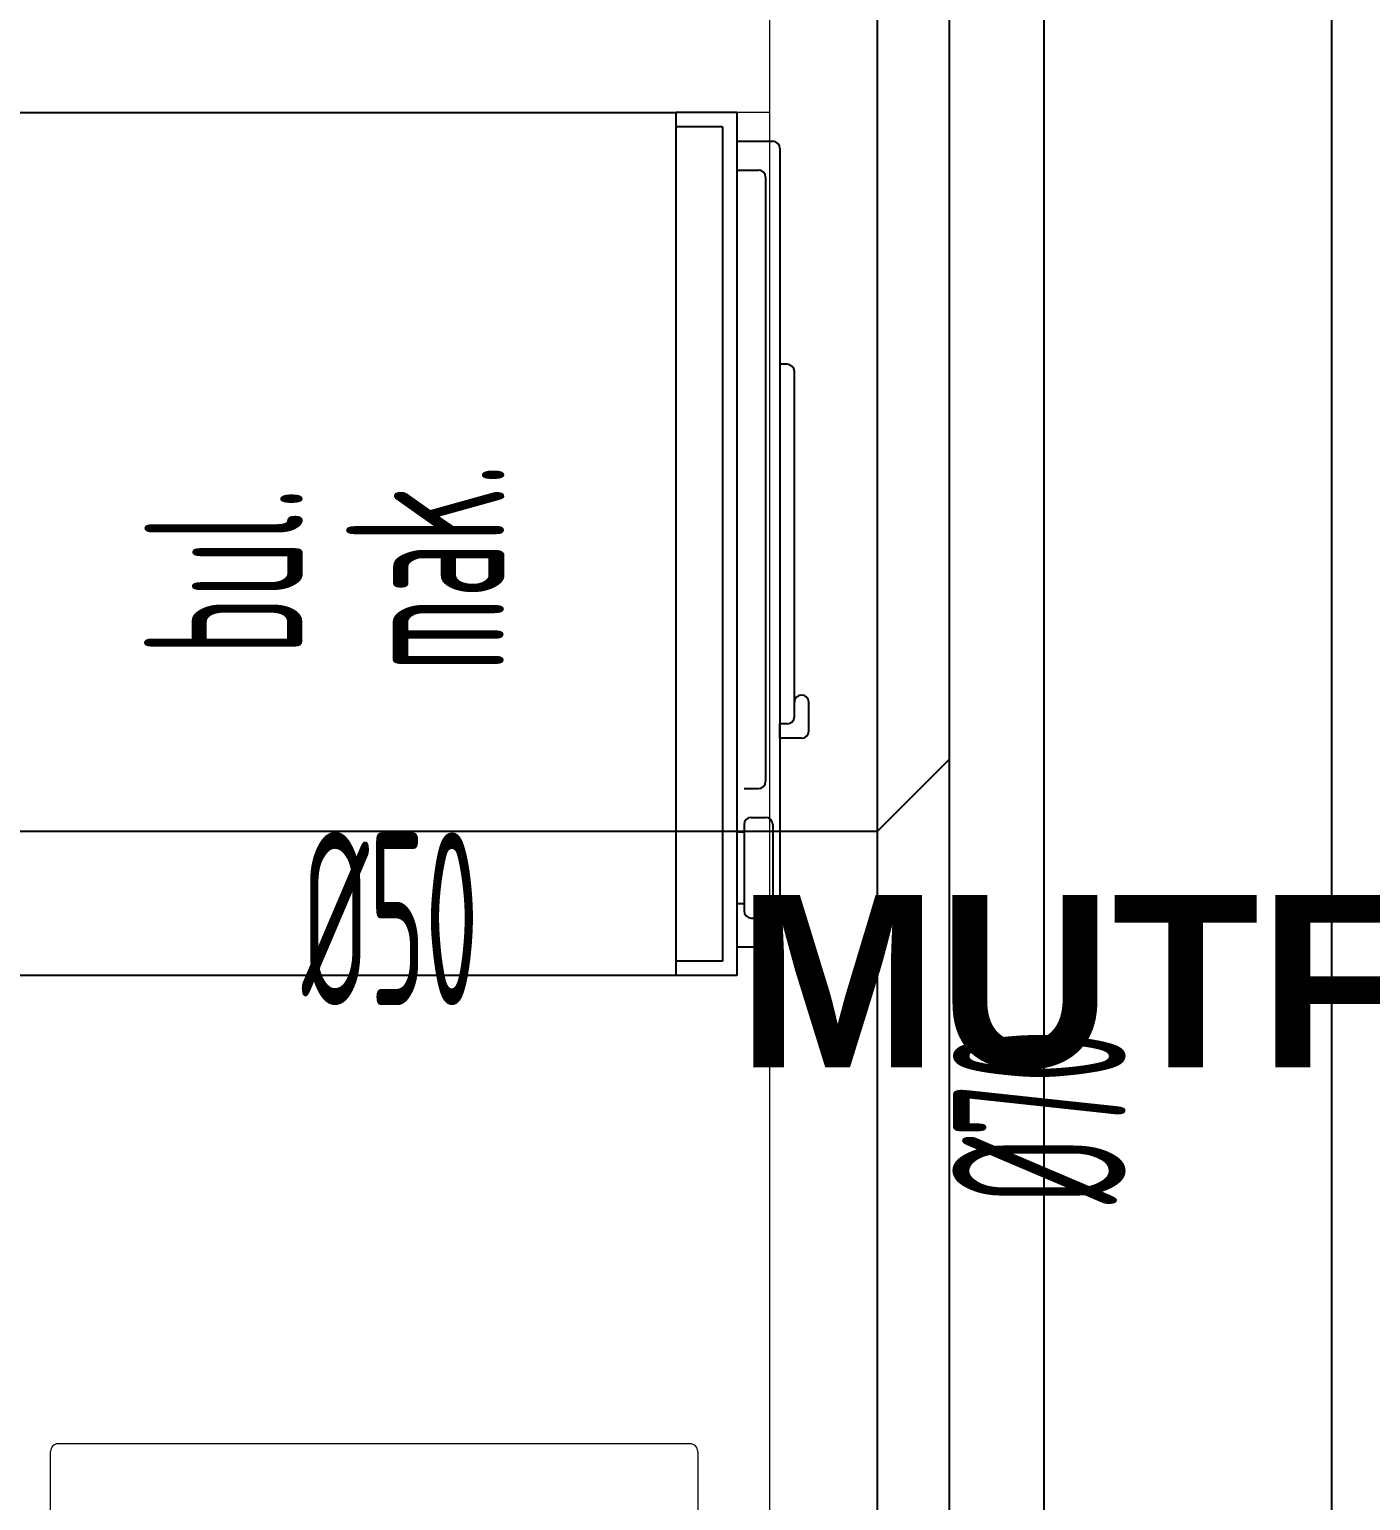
# Model space of a CAD drawing. Header units: centimetres. Extents: x 31 to 22766, y 238 to 3306.
# Drawn here: x 1738.1 to 1831.3, y 1538 to 1640.3 of the extents above; entities that cross this region are included whole.
import ezdxf
from ezdxf.xclip import XClip

# ---------------------------------------------------------------- set-up
doc = ezdxf.new("R2010")
doc.units = ezdxf.units.CM
doc.header["$XCLIPFRAME"] = 0
for name, color, linetype in [('M-HVAC EMİŞ', 6, 'Continuous'), ('M-ST-PİSSU', 8, 'Continuous'), ('M-ST-PİSSU YAZI', 7, 'Continuous'), ('M-ST-TEFRİŞ', 8, 'Continuous'), ('M-VRF-BORU', 3, 'Continuous')]:
    doc.layers.add(name, color=color, linetype=linetype)
doc.layers.add('TEFRİŞ', color=8, linetype='Continuous', lineweight=9)
doc.layers.add('YAZI1', color=8, linetype='Continuous', lineweight=5)
doc.styles.get("Standard").update_dxf_attribs({"font": 'GENISO.shx'})
doc.styles.add('style1', font='GENISO.shx', dxfattribs={"height": 80})
doc.linetypes.add('WASTEWATER', pattern='A,6,-0.4,[")",Standard,S=1,R=0,X=-0.1,Y=-0.375],-0.2', length=6.6)

# ---------------------------------------------------------------- blocks, each defined once
blk = doc.blocks.new('DUVAR PLANI')
at = {"layer": 'TEFRİŞ', "color": 8}
for p, q in [((36062.61, 6062.57), (36018.67, 6062.57)), ((36018.14, 6036.5), (36018.14, 6062.04)), ((36063.14, 6062.04), (36063.14, 6005.65))]:
    blk.add_line(p, q, dxfattribs=at)
at = {"layer": 'TEFRİŞ'}
blk.add_lwpolyline([(36068.14, 5905.12), (36008.14, 5905.12), (36008.14, 6270.12), (36068.14, 6270.12), (36068.14, 6275.12), (36298.14, 6275.12), (36298.14, 5905.12), (36238.14, 5905.12), (36238.14, 6215.12), (36068.14, 6215.12)], close=True, dxfattribs=at)
for centre, start, end in [((36018.67, 6062.04), 90, 180), ((36062.61, 6062.04), 0, 90)]:
    blk.add_arc(centre, 0.532, start, end, dxfattribs=at)
blk = doc.blocks.new('G$C22564CCB')
at = {"layer": 'TEFRİŞ'}
blk.add_lwpolyline([(2.5, -117.5), (-57.5, -117.5), (-57.5, -57.5), (2.5, -57.5)], dxfattribs=at)
blk = doc.blocks.new('G$C9F7A6E88')
at = {"layer": 'TEFRİŞ'}
for p, q in [((-613.03, -4780.05), (-656.97, -4780.05)), ((-657.5, -4806.12), (-657.5, -4780.58)), ((-612.5, -4780.58), (-612.5, -4836.97))]:
    blk.add_line(p, q, dxfattribs=at)
blk.add_lwpolyline([(-607.5, -4937.5), (-667.5, -4937.5), (-667.5, -4572.5), (-607.5, -4572.5), (-607.5, -4567.5), (-377.5, -4567.5), (-377.5, -4847.5), (-437.5, -4847.5), (-437.5, -4627.5), (-607.5, -4627.5)], close=True, dxfattribs=at)
blk.add_lwpolyline([(-607.5, -4687.5), (-667.5, -4687.5)], dxfattribs=at)
for centre, start, end in [((-656.97, -4780.58), 90, 180), ((-613.03, -4780.58), 0, 90)]:
    blk.add_arc(centre, 0.532, start, end, dxfattribs=at)
blk = doc.blocks.new('G$CCD2FF134')
at = {"layer": 'M-HVAC EMİŞ'}
for p, q in [((-1898.41, -1060), (-1898.41, -610.42)), ((-1878.41, -1060), (-1878.41, -610.42))]:
    blk.add_line(p, q, dxfattribs=at)
at = {"layer": 'M-ST-PİSSU', "color": 11, "linetype": 'WASTEWATER', "ltscale": 5}
for p, q in [((-1905, -960), (-1905, -20)), ((-1910, -687.46), (-1905, -682.46)), ((-1980, -687.46), (-1910, -687.46))]:
    blk.add_line(p, q, dxfattribs=at)
at = {"layer": 'M-ST-TEFRİŞ', "color": 140}
for p, q in [((-1980, -637.5), (-1924, -637.5)), ((-1919.78, -637.5), (-1924, -637.5)), ((-1924, -697.5), (-1924, -637.5)), ((-1919.78, -637.5), (-1919.78, -697.5)), ((-1924, -697.5), (-1980, -697.5)), ((-1919.78, -697.5), (-1924, -697.5))]:
    blk.add_line(p, q, dxfattribs=at)
at = {"layer": 'M-ST-TEFRİŞ', "color": 50}
for p, q in [((-1920.78, -638.5), (-1924, -638.5)), ((-1920.78, -638.5), (-1920.78, -696.5)), ((-1919.78, -639.5), (-1917.28, -639.5)), ((-1916.78, -640), (-1916.78, -695)), ((-1919.78, -641.5), (-1918.28, -641.5)), ((-1917.78, -642), (-1917.78, -684)), ((-1916.28, -655), (-1916.78, -655)), ((-1915.78, -679.5), (-1915.78, -655.5)), ((-1914.78, -680.5), (-1914.78, -678.5)), ((-1916.78, -681), (-1916.78, -680)), ((-1916.28, -680), (-1916.78, -680)), ((-1915.28, -681), (-1916.78, -681)), ((-1919.28, -684.5), (-1918.28, -684.5)), ((-1919.28, -687), (-1919.28, -693)), ((-1918.78, -686.5), (-1917.78, -686.5)), ((-1917.28, -687), (-1917.28, -693)), ((-1919.78, -687.5), (-1919.28, -687.5)), ((-1919.78, -692.5), (-1919.28, -692.5)), ((-1918.78, -693.5), (-1917.78, -693.5)), ((-1920.78, -696.5), (-1924, -696.5)), ((-1919.78, -695.5), (-1917.28, -695.5))]:
    blk.add_line(p, q, dxfattribs=at)
for centre, start, end in [((-1917.28, -640), 0, 90), ((-1918.28, -642), 0, 90), ((-1916.28, -655.5), 0, 90), ((-1915.28, -678.5), 0, 180), ((-1916.28, -679.5), 270, 0), ((-1915.28, -680.5), 270, 0), ((-1918.28, -684), 270, 0), ((-1918.78, -687), 90, 180), ((-1917.78, -687), 0, 90), ((-1918.78, -693), 180, 270), ((-1917.78, -693), 270, 0), ((-1917.28, -695), 270, 0)]:
    blk.add_arc(centre, 0.5, start, end, dxfattribs=at)
at = {"layer": 'M-VRF-BORU'}
blk.add_line((-1910, -1158.8), (-1910, -440), dxfattribs=at)
at = {"layer": 'M-ST-PİSSU YAZI', "linetype": 'WASTEWATER', "ltscale": 4, "width": 0.5}
blk.add_text('Ø50', height=12, dxfattribs=at).set_placement((-1950.03, -699.55))
blk.add_text('Ø70', height=12, rotation=90, dxfattribs=at).set_placement((-1892.75, -713.38))
at = {"layer": 'M-ST-TEFRİŞ', "color": 2, "width": 0.55}
for s, p in [('mak.', (-1935.95, -676.34)), ('bul.', (-1949.97, -675.21))]:
    blk.add_text(s, height=11, rotation=90, dxfattribs=at).set_placement(p)

msp = doc.modelspace()

# ---------------------------------------------------------------- block references
ref = msp.add_blockref('G$CCD2FF134', (3707.03, 2272.03))
XClip(ref).set_block_clipping_path([(-3470.0000000001, -1889.9999999982), (349.9999999999, 300.0000000019)])
for name, p in [('DUVAR PLANI', (-34278.61, -4520.59)), ('G$C9F7A6E88', (2397.03, 6322.03)), ('G$C22564CCB', (1787.02, 1752.03))]:
    msp.add_blockref(name, p)

# ---------------------------------------------------------------- texts
at = {"layer": 'YAZI1', "insert": (1315.07, 1580.14), "char_height": 12, "width": 1131.5727, "attachment_point": 1, "style": 'style1'}
msp.add_mtext('\\pxsm1,qc;{\\fArial|b1|i0|c162|p34;MUTFAK & ÇAY OCAĞI}', dxfattribs=at)

doc.saveas('drawing.dxf')
